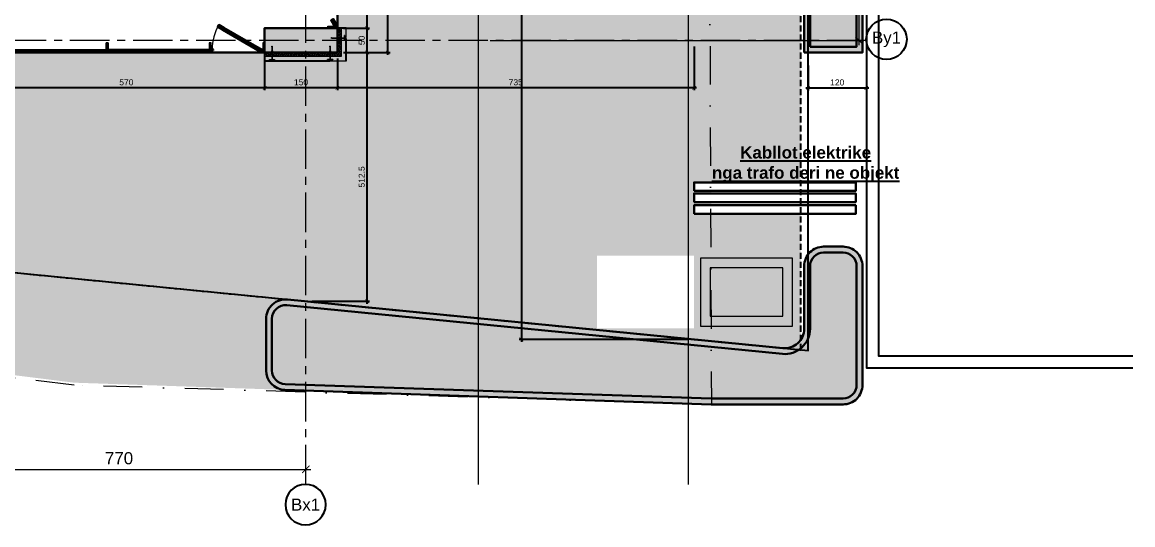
# Model space of a CAD drawing. Header units: centimetres. Extents: x 66524 to 72777, y -55096 to -48161.
# Drawn here: x 70489 to 72777, y -55096 to -54060 of the extents above; entities that cross this region are included whole.
import ezdxf
from ezdxf.enums import TextEntityAlignment as Align

# ---------------------------------------------------------------- set-up
doc = ezdxf.new("R2010")
doc.units = ezdxf.units.CM
doc.header["$LTSCALE"] = 50
doc.header["$MEASUREMENT"] = 0
for name, pattern in [('23486-A01$0${ Chain Double-Dash }', [0]), ('AUSGEZOGEN', [0]), ('AXES', [2, 1.25, -0.25, 0.25, -0.25]), ('CACHE', [0.375, 0.25, -0.125]), ('CONTINU', [0]), ('CORNER', [20, 0, -20]), ('Dot & Dashed', [335.138881, 158.75, -88.194444, 0, -88.194437])]:
    doc.linetypes.add(name, pattern=pattern)
doc.layers.get('0').update_dxf_attribs({"color": 8})
for name, color, linetype in [('AXES', 10, 'AXES'), ('BETON COUPE', 3, 'CONTINU'), ('BETON TRAME', 252, 'Continuous'), ('BORD', 5, 'Continuous'), ('COTE 50ème', 1, 'Continuous'), ('EMPRISE BATIMENT', 253, 'CACHE'), ('FASADA', 150, 'Continuous'), ('OMBRE', 253, 'Continuous'), ('TALUS', 2, 'Continuous'), ('TEXTE', 7, 'Continuous')]:
    doc.layers.add(name, color=color, linetype=linetype)
for name, color, linetype, lineweight in [('BETON CACHE', 4, 'CACHE', 5), ('ISOLATION', 252, 'Continuous', 0), ('MACONNERIE COUPE', 7, 'Continuous', 30), ('WD_Corner', 154, 'Continuous', 5), ('WD_Dowel', 154, 'Continuous', 5), ('WD_Text_Legende', 154, 'AUSGEZOGEN', 5)]:
    doc.layers.add(name, color=color, linetype=linetype, lineweight=lineweight)
doc.layers.add('FMULT', color=150, linetype='Continuous', plot=False)
doc.layers.add('HORS GEL', color=7, linetype='CACHE', lineweight=15, true_color=0x00661a)
doc.layers.add('WD_Assist1', color=6, linetype='CORNER', lineweight=0, plot=False)
doc.styles.add('FN_TEXT_1.50', font='arial.ttf', dxfattribs={"height": 10})
doc.styles.add('RS_TEXT_1.50', font='arial.ttf', dxfattribs={"height": 12.5})
doc.styles.add('RS_TXT_100', font='arial.ttf', dxfattribs={"height": 25})
doc.styles.add('RS_TXT_50', font='arial.ttf', dxfattribs={"height": 12.5})
doc.dimstyles.new('RS_100CM_LINEAIRE', dxfattribs={"dimscale": 10, "dimtxt": 25, "dimasz": 1.5, "dimexe": 1, "dimexo": 2.5, "dimgap": 1, "dimtad": 1, "dimdec": 1, "dimrnd": 0.5, "dimdsep": 46, "dimtxsty": 'RS_TXT_100', "dimblk1": 'ARCHTICK', "dimblk2": 'ARCHTICK', "dimsah": 1, "dimcen": 2.5, "dimdle": 1, "dimclrt": 4, "dimadec": 0, "dimazin": 2, "dimtfac": 1, "dimtdec": 1, "dimtix": 1, "dimtmove": 2, "dimatfit": 3, "dimfxl": 1, "dimtolj": 1, "dimtzin": 0, "dimarcsym": 0})
doc.dimstyles.new('RS_50CM_LINEAIRE', dxfattribs={"dimscale": 5, "dimtxt": 12.5, "dimasz": 1.5, "dimexe": 1, "dimexo": 2.5, "dimgap": 1, "dimtad": 1, "dimdec": 1, "dimrnd": 0.5, "dimdsep": 46, "dimtxsty": 'RS_TXT_50', "dimblk1": 'ARCHTICK', "dimblk2": 'ARCHTICK', "dimsah": 1, "dimcen": 2.5, "dimdle": 1, "dimclrt": 4, "dimadec": 0, "dimazin": 2, "dimtfac": 1, "dimtdec": 1, "dimtix": 1, "dimtmove": 2, "dimatfit": 3, "dimfxl": 1, "dimtolj": 1, "dimtzin": 0, "dimarcsym": 0})
pattern_1 = [(25.38481918, (30089.38347, 37005.56056), (-0.1178913381, 0.2484484502), [0.2, -0.075]), (115.38481918, (30089.38347, 37005.56056), (-0.2484484502, -0.1178913381), [0.2, -0.075])]

# ---------------------------------------------------------------- blocks, each defined once
blk = doc.blocks.new('AXES_FN')
at = {"color": 0, "linetype": 'Continuous'}
blk.add_circle((0, 15), 22.2, dxfattribs=at)
at = {"color": 0, "style": 'FN_TEXT_1.50'}
blk.add_attdef('AXES', text='', height=12.5, dxfattribs=at).set_placement((-48.9, 20.6), align=Align.MIDDLE_CENTER)
blk = doc.blocks.new('_ArchTick')
at = {"color": 0, "linetype": 'ByBlock', "const_width": 0.15}
blk.add_lwpolyline([(-0.5, -0.5), (0.5, 0.5)], dxfattribs=at)
blk = doc.blocks.new('*D171')
at = {"layer": 'AXES', "color": 0, "linetype": 'Continuous', "lineweight": -2, "ltscale": 0.5, "transparency": 16777216}
for p, q in [((73423.4, -46013.7), (74213.4, -46013.7)), ((73433.4, -46019.7), (73433.4, -46003.7)), ((74203.4, -46019.7), (74203.4, -46003.7))]:
    blk.add_line(p, q, dxfattribs=at)
at = {"layer": 'Defpoints', "color": 0, "linetype": 'Continuous', "ltscale": 0.5, "transparency": 16777216}
for p in [(74203.4, -46013.7), (73433.4, -46044.7), (74203.4, -46044.7)]:
    blk.add_point(p, dxfattribs=at)
at = {"layer": 'AXES', "color": 0, "linetype": 'Continuous', "lineweight": -2, "ltscale": 0.5, "transparency": 16777216, "xscale": 15, "yscale": 15, "zscale": 15, "rotation": 180}
blk.add_blockref('_ArchTick', (73433.4, -46013.7), dxfattribs=at)
at = {"layer": 'AXES', "color": 0, "linetype": 'Continuous', "lineweight": -2, "ltscale": 0.5, "transparency": 16777216, "xscale": 15, "yscale": 15, "zscale": 15}
blk.add_blockref('_ArchTick', (74203.4, -46013.7), dxfattribs=at)
at = {"layer": 'AXES', "color": 4, "linetype": 'Continuous', "lineweight": 5, "ltscale": 0.5, "transparency": 16777216, "insert": (73818.4, -45990.9), "char_height": 25, "attachment_point": 5, "style": 'RS_TXT_100'}
blk.add_mtext('\\A1;770', dxfattribs=at)
blk = doc.blocks.new('*D172')
at = {"layer": 'AXES', "color": 0, "linetype": 'Continuous', "lineweight": -2, "ltscale": 0.5, "transparency": 16777216}
for p, q in [((75343.4, -45139.7), (75343.4, -44444.7)), ((74583.4, -44454.7), (75353.4, -44454.7)), ((74583.4, -45129.7), (75353.4, -45129.7))]:
    blk.add_line(p, q, dxfattribs=at)
at = {"layer": 'Defpoints', "color": 0, "linetype": 'Continuous', "ltscale": 0.5, "transparency": 16777216}
for p in [(74558.4, -44454.7), (75343.4, -44454.7), (74558.4, -45129.7)]:
    blk.add_point(p, dxfattribs=at)
at = {"layer": 'AXES', "color": 0, "linetype": 'Continuous', "lineweight": -2, "ltscale": 0.5, "transparency": 16777216, "xscale": 15, "yscale": 15, "zscale": 15}
for p, rotation in [((75343.4, -44454.7), 90), ((75343.4, -45129.7), 270)]:
    blk.add_blockref('_ArchTick', p, dxfattribs=dict(at, rotation=rotation))
at = {"layer": 'AXES', "color": 4, "linetype": 'Continuous', "lineweight": 5, "ltscale": 0.5, "transparency": 16777216, "insert": (75320.6, -44792.2), "char_height": 25, "attachment_point": 5, "rotation": 90, "style": 'RS_TXT_100'}
blk.add_mtext('\\A1;675', dxfattribs=at)
blk = doc.blocks.new('ankeri')
at = {"layer": 'WD_Assist1'}
for p, q in [((-29.8, 0.4), (-30, 0)), ((-30, 0), (-29.8, -0.4)), ((-2.8, 0.4), (-29.8, 0.4)), ((-2.5, 0.6), (-2.8, 0.4)), ((-2.3, 5.2), (-2.5, 0.6)), ((-2.2, 5.3), (-2.3, 5.2)), ((-2, 5.3), (-2.2, 5.3)), ((-2, -5.3), (-2, 5.3)), ((-29.8, -0.4), (-2.8, -0.4)), ((-2.8, -0.4), (-2.5, -0.6)), ((-2.5, -0.6), (-2.3, -5.2)), ((-2.3, -5.2), (-2.2, -5.3)), ((-2.2, -5.3), (-2, -5.3))]:
    blk.add_line(p, q, dxfattribs=at)
at = {"layer": 'WD_Corner', "lineweight": 5}
blk.add_lwpolyline([(-2, 0.1), (-1.9, 0.1, -1), (-1.8, 0.1), (-0.2, 0.1, 0.185242), (-0.1, 0.6), (-0.1, 0.7), (-0.1, 0.7), (-0.1, 0.7), (-0.1, 0.8), (-0.1, 0.9), (-0.3, 0.9), (-0.3, 0.8), (-0.3, 0.8), (-0.3, 0.9), (-0.4, 0.9), (-0.5, 0.7), (-0.5, 0.7), (-0.5, 0.7), (-0.5, 0.7), (-0.5, 0.7), (-0.5, 0.7), (-0.5, 0.6), (-0.6, 0.7), (-0.4, 0.9), (-0.1, 0.9), (-0.1, 1.4), (0, 1.4), (0, 1.2), (0, 1.2), (0, 1.1), (0, 1.1), (0.2, 1), (0, 1), (0, -1), (0.2, -1), (0, -1.1), (0, -1.1), (0, -1.2), (0, -1.2), (0, -1.4), (-0.1, -1.4), (-0.1, -0.9), (-0.4, -0.9), (-0.6, -0.7), (-0.5, -0.6), (-0.5, -0.7), (-0.5, -0.7), (-0.5, -0.7), (-0.5, -0.7), (-0.5, -0.7), (-0.5, -0.7), (-0.4, -0.9), (-0.3, -0.9), (-0.3, -0.8), (-0.3, -0.8), (-0.3, -0.9), (-0.1, -0.9), (-0.1, -0.8), (-0.1, -0.7), (-0.1, -0.7), (-0.1, -0.7), (-0.1, -0.6, 0.185242), (-0.2, -0.1), (-1.8, -0.1, -1), (-1.9, -0.1), (-2, -0.1)], format="xyb", close=True, dxfattribs=at)
at = {"layer": 'WD_Dowel'}
for p, q in [((-29.8, 0.4), (-30, 0)), ((-30, 0), (-29.8, -0.4)), ((-28.9, 0.4), (-29.8, 0.4)), ((-29.5, 0), (-29.3, 0.1)), ((-29.5, 0), (-29.5, 0)), ((-29.3, 0.3), (-29, 0.4)), ((-29.3, 0.3), (-29.3, -0.3)), ((-29, 0.3), (-29, 0.4)), ((-28.9, 0.4), (-29, 0.3)), ((-28.8, 0.4), (-28.9, 0.4)), ((-28.8, 0.4), (-28.8, 0.3)), ((-28.8, 0.3), (-28.7, 0.4)), ((-28.6, 0.4), (-28.7, 0.4)), ((-28.6, 0.4), (-28.7, 0.4)), ((-28.6, 0.4), (-28.6, 0.3)), ((-28.6, 0.3), (-28.4, 0.4)), ((-28.4, 0.4), (-28.4, 0.4)), ((-28.4, 0.4), (-28.4, 0.3)), ((-28.4, 0.3), (-28.2, 0.4)), ((-28.2, 0.4), (-28.2, 0.4)), ((-28.2, 0.4), (-28.2, 0.3)), ((-28.2, 0.3), (-28, 0.4)), ((-28, 0.4), (-28, 0.4)), ((-28, 0.4), (-28, 0.3)), ((-28, 0.3), (-25.6, 0.4)), ((-25.6, 0.4), (-25.6, 0.4)), ((-25.6, 0.4), (-25.6, 0.3)), ((-25.6, 0.3), (-25.4, 0.4)), ((-25.3, 0.4), (-25.4, 0.4)), ((-25.3, 0.3), (-17.1, 1)), ((-25.3, 0.4), (-25.3, 0.3)), ((-17, 1), (-17.1, 1)), ((-17, 1), (-17, 0.3)), ((-17, 0.3), (-9.4, 0.4)), ((-9.3, 0.4), (-9.4, 0.4)), ((-9.3, 0.4), (-9.3, 0.3)), ((-9.3, 0.3), (-9.1, 0.4)), ((-9.1, 0.4), (-9.1, 0.4)), ((-9.1, 0.4), (-9.1, 0.3)), ((-9.1, 0.3), (-8.9, 0.4)), ((-8.9, 0.4), (-8.9, 0.4)), ((-8.9, 0.4), (-8.9, 0.3)), ((-8.9, 0.3), (-8.7, 0.4)), ((-8.7, 0.4), (-8.7, 0.4)), ((-8.7, 0.4), (-8.7, 0.3)), ((-8.7, 0.3), (-8.5, 0.4)), ((-8.4, 0.4), (-8.5, 0.4)), ((-8.4, 0.4), (-8.4, 0.3)), ((-8.4, 0.3), (-8.3, 0.4)), ((-8.2, 0.4), (-8.3, 0.4)), ((-8.2, 0.4), (-8.2, 0.3)), ((-8.2, 0.3), (-8.1, 0.4)), ((-8, 0.4), (-8.1, 0.4)), ((-8, 0.4), (-8, 0.3)), ((-8, 0.3), (-7.8, 0.4)), ((-7.8, 0.4), (-7.8, 0.4)), ((-7.8, 0.4), (-7.8, 0.3)), ((-7.8, 0.3), (-7.6, 0.4)), ((-7.6, 0.4), (-7.6, 0.4)), ((-7.6, 0.4), (-7.6, 0.3)), ((-7.6, 0.3), (-7.4, 0.4)), ((-7.4, 0.4), (-2.8, 0.4)), ((-2.3, 5.2), (-2.5, 0.7)), ((-2.5, 0.7), (-2.5, -0.7)), ((-2.5, 0.7), (-2.1, 0.7)), ((-2.1, 0.1), (-2.5, 0.1)), ((-2.1, 2.9), (-2.3, 2.9)), ((-2.3, 2.9), (-2.3, 0.7)), ((-2.3, 0.1), (-2.3, 0.7)), ((-2, 5.3), (-2.2, 5.3)), ((-2.1, 5.3), (-2.1, -5.3)), ((-2, 5.3), (-2, -5.3)), ((-29.8, -0.4), (-28.9, -0.4)), ((-29.3, -0.1), (-29.5, 0)), ((-29.3, -0.3), (-29, -0.4)), ((-29, -0.4), (-29, -0.3)), ((-29, -0.3), (-28.9, -0.4)), ((-28.8, -0.4), (-28.9, -0.4)), ((-28.8, -0.4), (-28.8, -0.3)), ((-28.8, -0.3), (-28.7, -0.4)), ((-28.6, -0.4), (-28.7, -0.4)), ((-28.6, -0.4), (-28.6, -0.3)), ((-28.6, -0.3), (-28.4, -0.4)), ((-28.4, -0.4), (-28.4, -0.3)), ((-28.4, -0.3), (-28.2, -0.4)), ((-28.4, -0.4), (-28.4, -0.4)), ((-28.2, -0.4), (-28.2, -0.3)), ((-28.2, -0.3), (-28, -0.4)), ((-28.2, -0.4), (-28.2, -0.4)), ((-28, -0.4), (-28, -0.3)), ((-28, -0.3), (-25.6, -0.4)), ((-28, -0.4), (-28, -0.4)), ((-25.6, -0.4), (-25.6, -0.3)), ((-25.6, -0.3), (-25.4, -0.4)), ((-25.6, -0.4), (-25.6, -0.4)), ((-25.3, -0.4), (-25.4, -0.4)), ((-25.3, -0.4), (-25.3, -0.3)), ((-25.3, -0.3), (-17.1, -1)), ((-17, -1), (-17.1, -1)), ((-17, -1), (-17, -0.3)), ((-17, -0.3), (-9.4, -0.4)), ((-9.3, -0.4), (-9.4, -0.4)), ((-9.3, -0.4), (-9.3, -0.3)), ((-9.3, -0.3), (-9.1, -0.4)), ((-9.1, -0.4), (-9.1, -0.3)), ((-9.1, -0.3), (-8.9, -0.4)), ((-9.1, -0.4), (-9.1, -0.4)), ((-8.9, -0.4), (-8.9, -0.3)), ((-8.9, -0.3), (-8.7, -0.4)), ((-8.9, -0.4), (-8.9, -0.4)), ((-8.7, -0.4), (-8.7, -0.3)), ((-8.7, -0.3), (-8.5, -0.4)), ((-8.7, -0.4), (-8.7, -0.4)), ((-8.4, -0.4), (-8.5, -0.4)), ((-8.4, -0.4), (-8.4, -0.3)), ((-8.4, -0.3), (-8.3, -0.4)), ((-8.2, -0.4), (-8.3, -0.4)), ((-8.2, -0.4), (-8.2, -0.3)), ((-8.2, -0.3), (-8.1, -0.4)), ((-8, -0.4), (-8.1, -0.4)), ((-8, -0.4), (-8, -0.3)), ((-8, -0.3), (-7.8, -0.4)), ((-7.8, -0.4), (-7.8, -0.3)), ((-7.8, -0.3), (-7.6, -0.4)), ((-7.8, -0.4), (-7.8, -0.4)), ((-7.6, -0.4), (-7.6, -0.3)), ((-7.6, -0.3), (-7.4, -0.4)), ((-7.6, -0.4), (-7.6, -0.4)), ((-7.4, -0.4), (-2.8, -0.4)), ((-2.1, -0.1), (-2.5, -0.1)), ((-2.5, -0.7), (-2.1, -0.7)), ((-2.5, -0.7), (-2.3, -5.2)), ((-2.3, -0.7), (-2.3, -0.1)), ((-2.2, -2.9), (-2.3, -0.7)), ((-2.1, -2.9), (-2.2, -2.9)), ((-2, -5.3), (-2.2, -5.3))]:
    blk.add_line(p, q, dxfattribs=at)
for centre, major_axis, start_param, end_param in [((-2.8, 0.6), (0.216, 0), -1.570795, 0), ((-2.2, 5.2), (0.108, 0), 1.570796, 3.141593), ((-2.8, -0.6), (-0.216, 0), 3.141593, 4.712389), ((-2.2, -5.2), (0.108, 0), 3.141593, 4.712389)]:
    blk.add_ellipse(centre, major_axis=major_axis, ratio=0.909091, start_param=start_param, end_param=end_param, dxfattribs=at)
blk = doc.blocks.new('*D1116')
at = {"layer": 'COTE 50ème', "color": 0, "lineweight": -2, "ltscale": 0.5, "transparency": 16777216}
for p, q in [((71873.1, -54109.9), (71873.1, -54200.1)), ((71138.1, -54134.9), (71138.1, -54200.1)), ((71878.1, -54195.1), (71133.1, -54195.1))]:
    blk.add_line(p, q, dxfattribs=at)
at = {"layer": 'Defpoints', "color": 0, "ltscale": 0.5, "transparency": 16777216}
for p in [(71873.1, -54097.4), (71138.1, -54122.4), (71138.1, -54195.1)]:
    blk.add_point(p, dxfattribs=at)
at = {"layer": 'COTE 50ème', "color": 0, "lineweight": -2, "ltscale": 0.5, "transparency": 16777216, "xscale": 7.5, "yscale": 7.5, "zscale": 7.5, "rotation": 180}
blk.add_blockref('_ArchTick', (71138.1, -54195.1), dxfattribs=at)
at = {"layer": 'COTE 50ème', "color": 0, "lineweight": -2, "ltscale": 0.5, "transparency": 16777216, "xscale": 7.5, "yscale": 7.5, "zscale": 7.5}
blk.add_blockref('_ArchTick', (71873.1, -54195.1), dxfattribs=at)
at = {"layer": 'COTE 50ème', "color": 4, "ltscale": 0.5, "transparency": 16777216, "insert": (71505.6, -54183.7), "char_height": 12.5, "attachment_point": 5, "style": 'RS_TXT_50'}
blk.add_mtext('\\A1;735', dxfattribs=at)
blk = doc.blocks.new('*D1117')
at = {"layer": 'COTE 50ème', "color": 0, "lineweight": -2, "ltscale": 0.5, "transparency": 16777216}
for p, q in [((70988.1, -54114.9), (70988.1, -54200.1)), ((71138.1, -54134.9), (71138.1, -54200.1)), ((71143.1, -54195.1), (70983.1, -54195.1))]:
    blk.add_line(p, q, dxfattribs=at)
at = {"layer": 'Defpoints', "color": 0, "ltscale": 0.5, "transparency": 16777216}
for p in [(70988.1, -54102.4), (71138.1, -54122.4), (70988.1, -54195.1)]:
    blk.add_point(p, dxfattribs=at)
at = {"layer": 'COTE 50ème', "color": 0, "lineweight": -2, "ltscale": 0.5, "transparency": 16777216, "xscale": 7.5, "yscale": 7.5, "zscale": 7.5, "rotation": 180}
blk.add_blockref('_ArchTick', (70988.1, -54195.1), dxfattribs=at)
at = {"layer": 'COTE 50ème', "color": 0, "lineweight": -2, "ltscale": 0.5, "transparency": 16777216, "xscale": 7.5, "yscale": 7.5, "zscale": 7.5}
blk.add_blockref('_ArchTick', (71138.1, -54195.1), dxfattribs=at)
at = {"layer": 'COTE 50ème', "color": 4, "ltscale": 0.5, "transparency": 16777216, "insert": (71063.1, -54183.7), "char_height": 12.5, "attachment_point": 5, "style": 'RS_TXT_50'}
blk.add_mtext('\\A1;150', dxfattribs=at)
blk = doc.blocks.new('*D1118')
at = {"layer": 'COTE 50ème', "color": 0, "lineweight": -2, "ltscale": 0.5, "transparency": 16777216}
for p, q in [((70418.1, -54109.9), (70418.1, -54200.1)), ((70988.1, -54114.9), (70988.1, -54200.1)), ((70993.1, -54195.1), (70413.1, -54195.1))]:
    blk.add_line(p, q, dxfattribs=at)
at = {"layer": 'Defpoints', "color": 0, "ltscale": 0.5, "transparency": 16777216}
for p in [(70418.1, -54097.4), (70988.1, -54102.4), (70418.1, -54195.1)]:
    blk.add_point(p, dxfattribs=at)
at = {"layer": 'COTE 50ème', "color": 0, "lineweight": -2, "ltscale": 0.5, "transparency": 16777216, "xscale": 7.5, "yscale": 7.5, "zscale": 7.5, "rotation": 180}
blk.add_blockref('_ArchTick', (70418.1, -54195.1), dxfattribs=at)
at = {"layer": 'COTE 50ème', "color": 0, "lineweight": -2, "ltscale": 0.5, "transparency": 16777216, "xscale": 7.5, "yscale": 7.5, "zscale": 7.5}
blk.add_blockref('_ArchTick', (70988.1, -54195.1), dxfattribs=at)
at = {"layer": 'COTE 50ème', "color": 4, "ltscale": 0.5, "transparency": 16777216, "insert": (70703.1, -54183.7), "char_height": 12.5, "attachment_point": 5, "style": 'RS_TXT_50'}
blk.add_mtext('\\A1;570', dxfattribs=at)
blk = doc.blocks.new('*D1129')
at = {"layer": 'COTE 50ème', "color": 0, "lineweight": -2, "ltscale": 0.5, "transparency": 16777216}
for p, q in [((71150.6, -54122.4), (71204.5, -54122.4)), ((71199.5, -54639.9), (71199.5, -54117.4)), ((71085.6, -54634.9), (71204.5, -54634.9))]:
    blk.add_line(p, q, dxfattribs=at)
at = {"layer": 'Defpoints', "color": 0, "ltscale": 0.5, "transparency": 16777216}
for p in [(71138.1, -54122.4), (71199.5, -54122.4), (71073.1, -54634.9)]:
    blk.add_point(p, dxfattribs=at)
at = {"layer": 'COTE 50ème', "color": 0, "lineweight": -2, "ltscale": 0.5, "transparency": 16777216, "xscale": 7.5, "yscale": 7.5, "zscale": 7.5}
for p, rotation in [((71199.5, -54122.4), 90), ((71199.5, -54634.9), 270)]:
    blk.add_blockref('_ArchTick', p, dxfattribs=dict(at, rotation=rotation))
at = {"layer": 'COTE 50ème', "color": 4, "ltscale": 0.5, "transparency": 16777216, "insert": (71188.1, -54378.7), "char_height": 12.5, "attachment_point": 5, "rotation": 90, "style": 'RS_TXT_50'}
blk.add_mtext('\\A1;512.5', dxfattribs=at)
blk = doc.blocks.new('*D1130')
at = {"layer": 'COTE 50ème', "color": 0, "lineweight": -2, "ltscale": 0.5, "transparency": 16777216}
for p, q in [((71150.6, -54072.4), (71204.5, -54072.4)), ((71199.5, -54127.4), (71199.5, -54067.4)), ((71150.6, -54122.4), (71204.5, -54122.4))]:
    blk.add_line(p, q, dxfattribs=at)
at = {"layer": 'Defpoints', "color": 0, "ltscale": 0.5, "transparency": 16777216}
for p in [(71138.1, -54072.4), (71199.5, -54072.4), (71138.1, -54122.4)]:
    blk.add_point(p, dxfattribs=at)
at = {"layer": 'COTE 50ème', "color": 0, "lineweight": -2, "ltscale": 0.5, "transparency": 16777216, "xscale": 7.5, "yscale": 7.5, "zscale": 7.5}
for p, rotation in [((71199.5, -54072.4), 90), ((71199.5, -54122.4), 270)]:
    blk.add_blockref('_ArchTick', p, dxfattribs=dict(at, rotation=rotation))
at = {"layer": 'COTE 50ème', "color": 4, "ltscale": 0.5, "transparency": 16777216, "insert": (71188.1, -54097.4), "char_height": 12.5, "attachment_point": 5, "rotation": 90, "style": 'RS_TXT_50'}
blk.add_mtext('\\A1;50', dxfattribs=at)
blk = doc.blocks.new('*D1131')
at = {"layer": 'COTE 50ème', "color": 0, "lineweight": -2, "ltscale": 0.5, "transparency": 16777216}
for p, q in [((71150.6, -53447.4), (71204.5, -53447.4)), ((71199.5, -54077.4), (71199.5, -53442.4)), ((71150.6, -54072.4), (71204.5, -54072.4))]:
    blk.add_line(p, q, dxfattribs=at)
at = {"layer": 'Defpoints', "color": 0, "ltscale": 0.5, "transparency": 16777216}
for p in [(71138.1, -53447.4), (71199.5, -53447.4), (71138.1, -54072.4)]:
    blk.add_point(p, dxfattribs=at)
at = {"layer": 'COTE 50ème', "color": 0, "lineweight": -2, "ltscale": 0.5, "transparency": 16777216, "xscale": 7.5, "yscale": 7.5, "zscale": 7.5}
for p, rotation in [((71199.5, -53447.4), 90), ((71199.5, -54072.4), 270)]:
    blk.add_blockref('_ArchTick', p, dxfattribs=dict(at, rotation=rotation))
at = {"layer": 'COTE 50ème', "color": 4, "ltscale": 0.5, "transparency": 16777216, "insert": (71188.1, -53759.9), "char_height": 12.5, "attachment_point": 5, "rotation": 90, "style": 'RS_TXT_50'}
blk.add_mtext('\\A1;625', dxfattribs=at)
blk = doc.blocks.new('*D1158')
at = {"layer": 'COTE 50ème', "color": 0, "lineweight": -2, "ltscale": 0.5, "transparency": 16777216}
for p, q in [((71150.8, -52057.4), (71246.9, -52057.4)), ((71241.9, -54127.4), (71241.9, -52052.4)), ((71150.6, -54122.4), (71246.9, -54122.4))]:
    blk.add_line(p, q, dxfattribs=at)
at = {"layer": 'Defpoints', "color": 0, "ltscale": 0.5, "transparency": 16777216}
for p in [(71138.3, -52057.4), (71241.9, -52057.4), (71138.1, -54122.4)]:
    blk.add_point(p, dxfattribs=at)
at = {"layer": 'COTE 50ème', "color": 0, "lineweight": -2, "ltscale": 0.5, "transparency": 16777216, "xscale": 7.5, "yscale": 7.5, "zscale": 7.5}
for p, rotation in [((71241.9, -52057.4), 90), ((71241.9, -54122.4), 270)]:
    blk.add_blockref('_ArchTick', p, dxfattribs=dict(at, rotation=rotation))
at = {"layer": 'COTE 50ème', "color": 4, "ltscale": 0.5, "transparency": 16777216, "insert": (71230.5, -53089.9), "char_height": 12.5, "attachment_point": 5, "rotation": 90, "style": 'RS_TXT_50'}
blk.add_mtext('\\A1;2065', dxfattribs=at)
blk = doc.blocks.new('*D1325')
at = {"layer": 'COTE 50ème', "color": 0, "lineweight": -2, "ltscale": 0.5, "transparency": 16777216}
for p, q in [((71463.5, -51137.4), (71522.3, -51137.4)), ((71517.3, -51132.4), (71517.3, -54718.5)), ((71860.6, -54713.5), (71512.3, -54713.5))]:
    blk.add_line(p, q, dxfattribs=at)
at = {"layer": 'Defpoints', "color": 0, "ltscale": 0.5, "transparency": 16777216}
for p in [(71451, -51137.4), (71517.3, -54713.5), (71873.1, -54713.5)]:
    blk.add_point(p, dxfattribs=at)
at = {"layer": 'COTE 50ème', "color": 0, "lineweight": -2, "ltscale": 0.5, "transparency": 16777216, "xscale": 7.5, "yscale": 7.5, "zscale": 7.5}
for p, rotation in [((71517.3, -51137.4), 90), ((71517.3, -54713.5), 270)]:
    blk.add_blockref('_ArchTick', p, dxfattribs=dict(at, rotation=rotation))
at = {"layer": 'COTE 50ème', "color": 4, "ltscale": 0.5, "transparency": 16777216, "insert": (71505.9, -52925.4), "char_height": 12.5, "attachment_point": 5, "rotation": 90, "style": 'RS_TXT_50'}
blk.add_mtext('\\A1;3576', dxfattribs=at)
blk = doc.blocks.new('*D1414')
at = {"layer": 'COTE 50ème', "color": 0, "lineweight": -2, "ltscale": 0.5, "transparency": 16777216}
for p, q in [((72108.1, -54149.2), (72108.1, -54200.5)), ((72228.1, -54149.2), (72228.1, -54200.5)), ((72233.1, -54195.5), (72103.1, -54195.5))]:
    blk.add_line(p, q, dxfattribs=at)
at = {"layer": 'Defpoints', "color": 0, "ltscale": 0.5, "transparency": 16777216}
for p in [(72108.1, -54136.7), (72228.1, -54136.7), (72108.1, -54195.5)]:
    blk.add_point(p, dxfattribs=at)
at = {"layer": 'COTE 50ème', "color": 0, "lineweight": -2, "ltscale": 0.5, "transparency": 16777216, "xscale": 7.5, "yscale": 7.5, "zscale": 7.5, "rotation": 180}
blk.add_blockref('_ArchTick', (72108.1, -54195.5), dxfattribs=at)
at = {"layer": 'COTE 50ème', "color": 0, "lineweight": -2, "ltscale": 0.5, "transparency": 16777216, "xscale": 7.5, "yscale": 7.5, "zscale": 7.5}
blk.add_blockref('_ArchTick', (72228.1, -54195.5), dxfattribs=at)
at = {"layer": 'COTE 50ème', "color": 4, "ltscale": 0.5, "transparency": 16777216, "insert": (72168.1, -54184.1), "char_height": 12.5, "attachment_point": 5, "style": 'RS_TXT_50'}
blk.add_mtext('\\A1;120', dxfattribs=at)
blk = doc.blocks.new('A$C8397ccc9')
at = {"layer": 'AXES', "lineweight": 5, "ltscale": 1.3}
for p, q in [((2040, -4150), (2040, -1058.41)), ((3195, -3235), (-1985, -3235))]:
    blk.add_line(p, q, dxfattribs=at)
at = {"layer": 'HORS GEL', "linetype": '23486-A01$0${ Chain Double-Dash }', "ltscale": 1.2}
for p, q in [((2395, 1580), (2395, -4150)), ((2827.5, 1580), (2827.5, -4150))]:
    blk.add_line(p, q, dxfattribs=at)
at = {"layer": 'AXES', "linetype": 'ByBlock'}
ref = blk.add_blockref('AXES_FN', (3208.4, -3232.83), dxfattribs=dict(at, xscale=1.875, yscale=1.875, zscale=1.875, rotation=270))
ref.add_attrib('AXES', 'By1', dxfattribs={"layer": '0', "color": 0, "height": 24.75, "style": 'RS_TEXT_1.50'}).set_placement((3236.53, -3232.83), align=Align.MIDDLE)
ref = blk.add_blockref('AXES_FN', (2039.38, -4163.46), dxfattribs=dict(at, xscale=-1.875, yscale=1.875, zscale=1.875, rotation=180))
ref.add_attrib('AXES', 'Bx1', dxfattribs={"layer": '0', "color": 0, "height": 24.75, "style": 'RS_TEXT_1.50'}).set_placement((2039.38, -4191.58), align=Align.MIDDLE)
at = {"layer": 'AXES', "linetype": 'Continuous', "lineweight": 5, "ltscale": 0.5}
dim = blk.add_linear_dim(base=(3179.95, -2560), p1=(2395, -3235), p2=(2395, -2560), angle=270, dimstyle='RS_100CM_LINEAIRE', dxfattribs=at)
dim.commit()
dim.dimension.update_dxf_attribs({"geometry": '*D172', "text_midpoint": (3157.18, -2897.5), "insert": (-72163.45, 41894.73)})
dim = blk.add_linear_dim(base=(2040, -4118.93), p1=(1270, -4150), p2=(2040, -4150), dimstyle='RS_100CM_LINEAIRE', dxfattribs=at)
dim.commit()
dim.dimension.update_dxf_attribs({"geometry": '*D171', "text_midpoint": (1655, -4096.17), "insert": (-72163.45, 41894.73)})

msp = doc.modelspace()

# ---------------------------------------------------------------- hatches: boundary and pattern name
at = {"layer": 'BETON TRAME', "transparency": 33554559}
h = msp.add_hatch(color=256, dxfattribs=at)
h.dxf.hatch_style = 1
h.paths.add_polyline_path([(70268.07, -52797.36), (70303.07, -52797.36), (70303.07, -53447.36), (70268.07, -53447.36), (70268.07, -53272.36), (69808.07, -53272.36), (69808.07, -53447.36), (69773.07, -53447.36), (69773.07, -52797.36), (69808.07, -52797.36), (69808.07, -53232.36), (70018.07, -53232.36), (70018.07, -52902.36), (70058.07, -52902.36), (70058.07, -53232.36), (70268.07, -53232.36)])
h.paths.add_polyline_path([(71138.07, -54122.36), (71138.07, -54072.36), (70988.07, -54072.36), (70988.07, -54122.36)])
h.paths.add_polyline_path([(70418.07, -54122.36), (70418.07, -54072.36), (70268.07, -54072.36), (70268.07, -54122.36)])
h.paths.add_polyline_path([(69808.07, -54122.36), (69808.07, -54072.36), (69658.07, -54072.36), (69658.07, -54122.36)])
h.paths.add_polyline_path([(69088.07, -54122.36), (69088.07, -54072.36), (68938.07, -54072.36), (68938.07, -54122.36)])
h.paths.add_polyline_path([(69088.07, -53447.36), (69088.07, -53397.36), (68938.07, -53397.36), (68938.07, -53447.36)])
h.paths.add_polyline_path([(71138.07, -53447.36), (71138.07, -53397.36), (70988.07, -53397.36), (70988.07, -53447.36)])
h.paths.add_polyline_path([(71138.07, -52847.36), (71138.07, -52797.36), (70988.07, -52797.36), (70988.07, -52847.36)])
h.paths.add_polyline_path([(69088.07, -52847.36), (69088.07, -52797.36), (68938.07, -52797.36), (68938.07, -52847.36)])
h.paths.add_polyline_path([(69088.07, -52107.36), (69088.07, -52057.36), (68938.07, -52057.36), (68938.07, -52107.36)])
h.paths.add_polyline_path([(70988.07, -52057.36), (70988.07, -52107.36), (71138.07, -52107.36), (71138.07, -52057.36)])
h.paths.add_polyline_path([(70323.07, -52107.36), (70323.07, -52057.36), (70198.07, -52057.36), (70198.07, -52107.36)])
h.paths.add_polyline_path([(69878.07, -52107.36), (69878.07, -52057.36), (69753.07, -52057.36), (69753.07, -52107.36)])
h.paths.add_polyline_path([(69903.07, -52057.36), (69878.07, -52057.36), (69878.07, -52562.36), (69903.07, -52562.36)])
h.paths.add_polyline_path([(70198.07, -52057.36), (70173.07, -52057.36), (70173.07, -52562.36), (70198.07, -52562.36)])
at = {"layer": 'EMPRISE BATIMENT', "linetype": 'ByBlock', "lineweight": 15, "ltscale": 0.5, "true_color": 0x636466, "transparency": 33554641}
h = msp.add_hatch(dxfattribs=at)
h.set_pattern_fill('SQUARE', color=251, scale=200, angle=25.38482)
h.set_pattern_definition([(25.38482, (30089.383, 37005.56), (-10.7173944, 22.586223), [25, -25]), (115.38482, (30089.383, 37005.56), (-22.586223, -10.7173944), [25, -25])])
h.paths.add_polyline_path([(70053.07, -49822.36), (67553.07, -49822.36), (67553.07, -54217.36), (68333.07, -54217.36), (68333.07, -54272.36), (71288.07, -54272.36), (71288.07, -51907.36), (70673.07, -51907.36), (70673.07, -51610.36), (70053.07, -51610.36)])
h.paths.add_polyline_path([(69903.07, -51760.36), (70523.07, -51760.36), (70523.07, -52057.36), (71138.07, -52057.36), (71138.07, -54122.36), (68483.07, -54122.36), (68483.07, -54067.36), (67703.07, -54067.36), (67703.07, -49972.36), (69903.07, -49972.36)], flags=16)
at = {"layer": 'EMPRISE BATIMENT', "linetype": 'ByBlock', "lineweight": 15, "ltscale": 200, "true_color": 0x9898cc, "transparency": 33554559}
h = msp.add_hatch(dxfattribs=at)
h.set_pattern_fill('HT6006ET', color=253, scale=0.15, angle=25.38482, pattern_type=2)
h.set_pattern_definition([(25.38482, (30090.2, 37005.95), (-38.96845, 82.123506), [90, -0.9]), (25.38482, (30089.81, 37006.76), (-38.96845, 82.123506), [90, -0.9]), (115.38482, (30089.81, 37006.76), (-82.123506, -38.96845), [90, -0.9]), (115.38482, (30089, 37006.37), (-82.123506, -38.96845), [90, -0.9])])
edge = h.paths.add_edge_path()
edge.add_arc((71758.7, -53877.49), 150, -117.01961, 0, ccw=False)
edge.add_line((71690.55, -54011.12), (71519.93, -53924.11))
edge.add_arc((71588.07, -53790.48), 150, 180, 242.98039, ccw=False)
edge.add_line((71438.07, -53790.48), (71438.07, -52511.35))
edge.add_ellipse((71444.05, -52492.26), major_axis=(14.14, 14.14), ratio=1, start_angle=135, end_angle=207.59744, ccw=False)
edge.add_ellipse((71444.05, -52492.26), major_axis=(14.14, 14.14), ratio=1, start_angle=422.40256, end_angle=495, ccw=False)
edge.add_line((71438.07, -52473.18), (71438.07, -52174.31))
edge.add_arc((71588.07, -52174.31), 150, 122.89183, 180, ccw=False)
edge.add_line((71506.61, -52048.35), (71288.07, -52048.35))
edge.add_line((71288.07, -52048.35), (71288.07, -52698.95))
edge.add_line((71288.07, -52698.95), (71383.18, -52698.95))
edge.add_line((71383.18, -52698.95), (71383.18, -52718.95))
edge.add_line((71383.18, -52718.95), (71288.07, -52718.95))
edge.add_line((71288.07, -52718.95), (71288.07, -54272.36))
edge.add_line((71288.07, -54272.36), (71237.52, -54272.36))
edge.add_line((71237.52, -54272.36), (71237.02, -54402.86))
edge.add_line((71237.02, -54402.86), (70267.03, -54399.16))
edge.add_line((70267.03, -54399.16), (70267.51, -54272.36))
edge.add_line((70267.51, -54272.36), (68333.07, -54272.36))
edge.add_line((68333.07, -54272.36), (68333.07, -54217.36))
edge.add_line((68333.07, -54217.36), (67553.07, -54217.36))
edge.add_line((67553.07, -54217.36), (67553.07, -53934.13))
edge.add_line((67553.07, -53934.13), (67510.83, -53892.9))
edge.add_line((67510.83, -53892.9), (67438.99, -52568.37))
edge.add_line((67438.99, -52568.37), (67471.93, -52468.12))
edge.add_line((67471.93, -52468.12), (67466.47, -52471.28))
edge.add_line((67466.47, -52471.28), (67466.47, -52431.28))
edge.add_line((67466.47, -52431.28), (67445.56, -52431.28))
edge.add_line((67445.56, -52431.28), (67294.94, -54263.92))
edge.add_line((67294.94, -54263.92), (67358.58, -54270.17))
edge.add_ellipse((67364.83, -54289.17), major_axis=(-14.14, 14.14), ratio=1, start_angle=-55.2663, end_angle=-26.77977, ccw=False)
edge.add_ellipse((67364.83, -54289.17), major_axis=(14.14, 14.14), ratio=1, start_angle=375.56246, end_angle=394.7337, ccw=False)
edge.add_line((67374.66, -54271.75), (68235.95, -54356.33))
edge.add_line((68235.95, -54356.33), (71908.7, -54717.01))
edge.add_line((71908.7, -54717.01), (71908.7, -54454.95))
edge.add_line((71908.7, -54454.95), (71873.07, -54454.95))
edge.add_line((71873.07, -54454.95), (71873.07, -54437.25))
edge.add_line((71873.07, -54437.25), (71908.7, -54437.25))
edge.add_line((71908.7, -54437.25), (71908.7, -54430.53))
edge.add_line((71908.7, -54430.53), (71873.07, -54430.53))
edge.add_line((71873.07, -54430.53), (71873.07, -54412.83))
edge.add_line((71873.07, -54412.83), (71908.7, -54412.83))
edge.add_line((71908.7, -54412.83), (71908.7, -54407.71))
edge.add_line((71908.7, -54407.71), (71873.07, -54407.71))
edge.add_line((71873.07, -54407.71), (71873.07, -54390.01))
edge.add_line((71873.07, -54390.01), (71908.7, -54390.01))
edge.add_line((71908.7, -54390.01), (71908.7, -53877.49))
h.paths.add_polyline_path([(71673.07, -54540.93), (71873.07, -54540.93), (71873.07, -54690.93), (71673.07, -54690.93)], flags=16)
h.paths.add_polyline_path([(71698.07, -54565.93), (71848.07, -54565.93), (71848.07, -54665.93), (71698.07, -54665.93)], flags=0)
h.paths.add_polyline_path([(70673.07, -51802.52), (70673.07, -51907.36), (71113.91, -51907.36)])
h.paths.add_polyline_path([(71908.7, -52048.35), (71706.77, -52048.35), (71793.4, -52068.96, -0.3473684), (71908.7, -52214.89)], flags=17)
h.paths.add_polyline_path([(72093.07, -51908.64), (71949.97, -51934.68, -0.0518822), (71908.7, -51937.84), (71908.7, -52046.35), (72093.07, -52046.35)])
h.paths.add_polyline_path([(72093.07, -52048.35), (71908.7, -52048.35), (71908.7, -54390.01), (72093.07, -54390.01), (72093.07, -53921.9), (72053.77, -53922.49), (72043.84, -53255.89), (72083.83, -53255.3), (72093.07, -53875.35)])
h.paths.add_polyline_path([(72093.07, -54454.95), (71908.7, -54454.95), (71908.7, -54717.01), (72056.16, -54731.49, 0.2735557), (72093.07, -54714.29)])
h.paths.add_polyline_path([(70991.07, -54671.01, -0.4431842), (71034.98, -54631.21), (70238.17, -54552.96, -0.422015), (70273.96, -54597.73), (70258.62, -54720.32, -0.3949097), (70216.61, -54755.29), (70595.62, -54802.7), (71029.71, -54817.5, -0.4042685), (70991.07, -54777.52)])
h.paths.add_polyline_path([(69306.94, -54502.51, -0.4201716), (69350.73, -54465.81), (68235.95, -54356.33, -0.4142136), (68271.85, -54400.05), (68264.71, -54472.75, -0.3113118), (68235.4, -54507.44), (69321.69, -54643.33, -0.3101808), (69299.04, -54604.13)], flags=17)
h.paths.add_polyline_path([(71237.52, -54272.36), (70267.51, -54272.36), (70267.03, -54399.16), (71237.02, -54402.86)], flags=17)
h.paths.add_polyline_path([(67553.07, -52421.28), (67471.93, -52468.12), (67438.99, -52568.37), (67510.83, -53892.9), (67553.07, -53934.13)], flags=17)
h.paths.add_polyline_path([(67553.07, -52048.35), (67477.03, -52048.35), (67447.2, -52411.28), (67466.47, -52411.28), (67466.47, -52371.28), (67497.81, -52389.37), (67553.07, -52221.23)], flags=16)
h.paths.add_polyline_path([(67553.07, -51437.48), (67538.73, -51297.53), (67477.19, -52046.35), (67553.07, -52046.35)])
h.paths.add_polyline_path([(67553.07, -52221.23), (67497.81, -52389.37), (67553.07, -52421.28)], flags=17)
h.paths.add_polyline_path([(71352.51, -52737.99), (71483.4, -52737.99), (71483.4, -52644.8), (71352.51, -52644.8)], flags=24)
h.paths.add_polyline_path([(71698.28, -54660.54), (71846.25, -54660.54), (71846.25, -54566.06), (71698.28, -54566.06)], flags=8)
h.paths.add_polyline_path([(71902.64, -54396.48), (72301.31, -54396.48), (72301.31, -54302.87), (71902.64, -54302.87)], flags=9)
at = {"layer": 'FASADA', "linetype": 'Continuous', "lineweight": 15}
for points in [[(71135.39, -54063.86), (71131.06, -54066.36), (71125.06, -54055.97), (71129.39, -54053.47)], [(70901.63, -54075.69), (70891.24, -54069.69), (70893.74, -54065.36), (70904.13, -54071.36)], [(71118.07, -54072.36), (71138.07, -54072.36), (71138.07, -54068.36), (71118.07, -54068.36)], [(71137.07, -54068.36), (71137.07, -54066.36), (71132.07, -54066.36), (71132.07, -54063.86), (71131.57, -54063.86), (71131.57, -54068.36)], [(70661.31, -54102.36), (70661.31, -54122.36), (70665.31, -54122.36), (70665.31, -54102.36)], [(70665.31, -54102.36), (70661.31, -54102.36), (70661.31, -54122.36), (70665.31, -54122.36)], [(70878.07, -54102.36), (70874.07, -54102.36), (70874.07, -54122.36), (70878.07, -54122.36)], [(70988.07, -54102.36), (70984.07, -54102.36), (70984.07, -54122.36), (70988.07, -54122.36)], [(70878.07, -54115.86), (70878.07, -54121.36), (70880.07, -54121.36), (70880.07, -54116.36), (70882.57, -54116.36), (70882.57, -54115.86)], [(70979.57, -54120.69), (70969.18, -54114.69), (70971.68, -54110.36), (70982.07, -54116.36)], [(70984.07, -54121.36), (70984.07, -54115.86), (70979.57, -54115.86), (70979.57, -54116.36), (70982.07, -54116.36), (70982.07, -54121.36)]]:
    msp.add_hatch(color=256, dxfattribs=at).paths.add_polyline_path(points)
at = {"layer": 'FASADA', "linetype": 'Continuous', "lineweight": 0}
for points in [[(70676.92, -54117.36), (70422.07, -54117.36), (70422.07, -54119.36), (70676.92, -54119.36)], [(70677.92, -54117.36), (70677.92, -54119.36), (70886.07, -54119.36), (70886.07, -54117.36)]]:
    msp.add_hatch(color=256, dxfattribs=at).paths.add_polyline_path(points)
at = {"layer": 'ISOLATION', "transparency": 33554687}
h = msp.add_hatch(dxfattribs=at)
h.set_pattern_fill('INSUL', color=256, scale=10, angle=45)
h.set_pattern_definition([(45, (186.929, -0.0148), (-2.65165043, 2.65165043), []), (45, (186.0453, 0.869), (-2.65165043, 2.65165043), [1.25, -1.25]), (45, (185.1614, 1.753), (-2.65165043, 2.65165043), [1.25, -1.25])])
h.paths.add_polyline_path([(71138.07, -54072.36), (71146.07, -54072.36), (71146.07, -54130.36), (70988.07, -54130.36), (70988.07, -54122.36), (71138.07, -54122.36)])
at = {"layer": 'TALUS', "lineweight": 30, "ltscale": 0.5, "true_color": 0x636466, "transparency": 33554559}
h = msp.add_hatch(color=251, dxfattribs=at)
h.dxf.hatch_style = 1
h.paths.add_polyline_path([(72220.07, -52307.36), (72100.07, -52307.36), (72100.07, -54122.36), (72220.07, -54122.36)])
h.paths.add_polyline_path([(72208.07, -54110.36), (72112.07, -54110.36), (72112.07, -52319.36), (72208.07, -52319.36)], flags=16)
at = {"layer": 'TALUS', "lineweight": 30, "ltscale": 0.5, "true_color": 0x139b48, "transparency": 33554559}
h = msp.add_hatch(dxfattribs=at)
h.set_pattern_fill('ANGLE', color=114, angle=25.38482)
h.set_pattern_definition(pattern_1)
h.paths.add_polyline_path([(72112.07, -54110.36), (72208.07, -54110.36), (72208.07, -52319.36), (72112.07, -52319.36)])
at = {"layer": 'TALUS', "lineweight": 30, "ltscale": 0.5, "true_color": 0x636466, "transparency": 33554559}
h = msp.add_hatch(color=251, dxfattribs=at)
h.dxf.hatch_style = 1
edge = h.paths.add_edge_path()
edge.add_line((72100.07, -54562.36), (72100.07, -54691.68))
edge.add_arc((72060.07, -54691.68), 40, -95.60866, 0, ccw=False)
edge.add_line((72056.16, -54731.49), (71034.98, -54631.21))
edge.add_arc((71031.07, -54671.01), 40, 84.39134, 180)
edge.add_line((70991.07, -54671.01), (70991.07, -54777.52))
edge.add_arc((71031.07, -54777.52), 40, 180, 268.04773)
edge.add_line((71029.71, -54817.5), (71908.02, -54847.44))
edge.add_arc((71909.38, -54807.46), 40, 268.04773, 270)
edge.add_line((71909.38, -54847.46), (72180.07, -54847.46))
edge.add_arc((72180.07, -54807.46), 40, 270, 360)
edge.add_line((72220.07, -54807.46), (72220.07, -54562.36))
edge.add_arc((72180.07, -54562.36), 40, 0, 90)
edge.add_line((72180.07, -54522.36), (72140.07, -54522.36))
edge.add_arc((72140.07, -54562.36), 40, 90, 180)
at = {"layer": 'TALUS', "lineweight": 30, "ltscale": 0.5, "true_color": 0x139b48, "transparency": 33554559}
h = msp.add_hatch(dxfattribs=at)
h.set_pattern_fill('ANGLE', color=114, angle=25.38482)
h.set_pattern_definition(pattern_1)
edge = h.paths.add_edge_path()
edge.add_line((72112.07, -54562.36), (72112.07, -54691.68))
edge.add_arc((72060.07, -54691.68), 52, -95.60866, 0, ccw=False)
edge.add_line((72054.99, -54743.43), (71033.81, -54643.15))
edge.add_arc((71031.07, -54671.01), 28, 84.39134, 180)
edge.add_line((71003.07, -54671.01), (71003.07, -54777.52))
edge.add_arc((71031.07, -54777.52), 28, 180, 268.04773)
edge.add_line((71030.12, -54805.5), (71908.43, -54835.44))
edge.add_arc((71909.38, -54807.46), 28, 268.04773, 270)
edge.add_line((71909.38, -54835.46), (72180.07, -54835.46))
edge.add_arc((72180.07, -54807.46), 28, 270, 360)
edge.add_line((72208.07, -54807.46), (72208.07, -54562.36))
edge.add_arc((72180.07, -54562.36), 28, 0, 90)
edge.add_line((72180.07, -54534.36), (72140.07, -54534.36))
edge.add_arc((72140.07, -54562.36), 28, 90, 180)

# ---------------------------------------------------------------- linework, layer by layer
at = {"layer": 'BETON CACHE', "color": 232, "linetype": 'Dot & Dashed', "ltscale": 0.01}
msp.add_lwpolyline([(71908.7, -54847.46), (70595.46, -54807.71), (67248.21, -54401.92), (67649.31, -49521.26), (71298.58, -49407.74), (71887.99, -49414.31)], close=True, dxfattribs=at)
at = {"layer": 'BETON COUPE'}
msp.add_lwpolyline([(71138.07, -54122.36), (71138.07, -54072.36), (70988.07, -54072.36), (70988.07, -54122.36)], close=True, dxfattribs=at)
at = {"layer": 'BETON COUPE', "lineweight": 5, "ltscale": 0.5}
for points in [[(71886.1, -54685.93), (72076.1, -54685.93), (72076.1, -54545.93), (71886.1, -54545.93)], [(71906.1, -54665.93), (72056.1, -54665.93), (72056.1, -54565.93), (71906.1, -54565.93)]]:
    msp.add_lwpolyline(points, close=True, dxfattribs=at)
at = {"layer": 'BORD', "color": 41, "linetype": 'CACHE', "ltscale": 4, "true_color": 0xf4ee51}
msp.add_lwpolyline([(67703.07, -49972.36), (69903.07, -49972.36), (69903.07, -51760.36), (70523.07, -51760.36), (70523.07, -52057.36), (71138.07, -52057.36), (71138.07, -54122.36), (68483.07, -54122.36), (68483.07, -54067.36), (67703.07, -54067.36)], close=True, dxfattribs=at)
at = {"layer": 'BORD'}
msp.add_lwpolyline([(67477.03, -52048.35), (67294.94, -54263.92), (72108.07, -54736.59), (72108.07, -52048.35)], close=True, dxfattribs=at)
at = {"layer": 'BORD', "color": 1, "linetype": 'CACHE'}
msp.add_lwpolyline([(67477.03, -52048.35), (67294.94, -54263.92), (72093.07, -54735.11), (72093.07, -52048.35)], close=True, dxfattribs=at)
at = {"layer": 'COTE 50ème', "ltscale": 0.5}
for points in [[(72364.69, -49608.22), (72228.07, -49608.22), (72228.07, -54772.24), (72777.16, -54772.24)], [(72364.69, -49633.22), (72253.07, -49633.22), (72253.07, -54747.24), (72777.16, -54747.24)]]:
    msp.add_lwpolyline(points, dxfattribs=at)
at = {"layer": 'FASADA', "linetype": 'Continuous', "lineweight": 30}
for p, q in [((70969.18, -54114.69), (70901.63, -54075.69)), ((70969.68, -54113.83), (70902.13, -54074.83)), ((70971.68, -54110.36), (70904.13, -54071.36))]:
    msp.add_line(p, q, dxfattribs=at)
at = {"layer": 'FASADA', "linetype": 'Continuous', "lineweight": 30, "flags": 128}
for points in [[(71135.39, -54063.86), (71129.39, -54053.47), (71125.06, -54055.97), (71131.06, -54066.36)], [(70901.63, -54075.69), (70891.24, -54069.69), (70893.74, -54065.36), (70904.13, -54071.36)], [(70969.18, -54114.69), (70901.63, -54075.69), (70904.13, -54071.36), (70971.68, -54110.36)], [(71137.07, -54068.36), (71137.07, -54066.36), (71132.07, -54066.36), (71132.07, -54063.86), (71131.57, -54063.86), (71131.57, -54068.36)], [(70878.07, -54115.86), (70882.57, -54115.86), (70882.57, -54116.36), (70880.07, -54116.36), (70880.07, -54121.36), (70878.07, -54121.36)], [(70979.57, -54120.69), (70969.18, -54114.69), (70971.68, -54110.36), (70982.07, -54116.36)], [(70984.07, -54121.36), (70982.07, -54121.36), (70982.07, -54116.36), (70979.57, -54116.36), (70979.57, -54115.86), (70984.07, -54115.86)]]:
    msp.add_lwpolyline(points, close=True, dxfattribs=at)
at = {"layer": 'FASADA', "linetype": 'Continuous', "lineweight": 15, "flags": 128}
for points in [[(71118.07, -54072.36), (71118.07, -54068.36), (71138.07, -54068.36), (71138.07, -54072.36)], [(70661.31, -54102.36), (70665.31, -54102.36), (70665.31, -54122.36), (70661.31, -54122.36)], [(70665.31, -54102.36), (70661.31, -54102.36), (70661.31, -54122.36), (70665.31, -54122.36)], [(70878.07, -54102.36), (70874.07, -54102.36), (70874.07, -54122.36), (70878.07, -54122.36)], [(70988.07, -54102.36), (70984.07, -54102.36), (70984.07, -54122.36), (70988.07, -54122.36)]]:
    msp.add_lwpolyline(points, close=True, dxfattribs=at)
at = {"layer": 'FASADA', "linetype": 'Continuous', "lineweight": 13, "flags": 128}
msp.add_lwpolyline([(71134.07, -54070.36), (71134.07, -54072.36)], dxfattribs=at)
at = {"layer": 'FASADA', "linetype": 'Continuous', "lineweight": 35, "flags": 128}
for points in [[(70664.31, -54117.36), (70664.31, -54119.36), (70422.07, -54119.36), (70422.07, -54117.36)], [(70665.31, -54117.36), (70665.31, -54119.36), (70877.07, -54119.36), (70877.07, -54117.36)]]:
    msp.add_lwpolyline(points, close=True, dxfattribs=at)
at = {"layer": 'FASADA', "linetype": 'Continuous', "lineweight": 13}
msp.add_arc((70982.07, -54116.36), 102, 150, 180, dxfattribs=at)
at = {"layer": 'FMULT', "ltscale": 0.5}
for points in [[(67703.07, -52057.36), (71138.07, -52057.36), (71138.07, -54122.36), (68483.07, -54122.37), (68483.07, -54068.21), (67703.07, -54067.36)], [(70280.57, -53434.86), (70280.57, -54072.36), (70418.07, -54072.36), (70418.07, -54122.36), (70988.07, -54122.56), (70988.07, -54072.36), (71138.07, -54072.36), (71138.07, -53434.86)]]:
    msp.add_lwpolyline(points, close=True, dxfattribs=at)
at = {"layer": 'ISOLATION', "ltscale": 0.5}
msp.add_lwpolyline([(71138.07, -54072.36), (71146.07, -54072.36), (71146.07, -54130.36), (70988.07, -54130.36), (70988.07, -54122.36), (71138.07, -54122.36)], close=True, dxfattribs=at)
at = {"layer": 'OMBRE'}
for points in [[(72048.1, -54565.93), (72048.1, -54657.93), (72026.4, -54636.23)], [(72048.1, -54657.93), (72026.4, -54636.23), (71906.1, -54657.93)]]:
    msp.add_solid(points, dxfattribs=at)
at = {"layer": 'TALUS', "color": 18, "lineweight": 30, "true_color": 0x000000}
for points in [[(72100.07, -54122.36), (72220.07, -54122.36), (72220.07, -52307.36), (72100.07, -52307.36)], [(72112.07, -54110.36), (72208.07, -54110.36), (72208.07, -52319.36), (72112.07, -52319.36)]]:
    msp.add_lwpolyline(points, close=True, dxfattribs=at)
at = {"layer": 'TALUS', "color": 175, "lineweight": 30, "ltscale": 0.5, "true_color": 0x4554a5}
for points in [[(71873.07, -54407.71), (72206.41, -54407.71), (72206.41, -54390.01), (71873.07, -54390.01)], [(71873.07, -54430.53), (72206.41, -54430.53), (72206.41, -54412.83), (71873.07, -54412.83)], [(71873.07, -54454.95), (72206.41, -54454.95), (72206.41, -54437.25), (71873.07, -54437.25)]]:
    msp.add_lwpolyline(points, close=True, dxfattribs=at)
at = {"layer": 'TALUS', "color": 18, "lineweight": 30, "true_color": 0x000000}
for points in [[(72100.07, -54562.36), (72100.07, -54691.68, -0.4431842), (72056.16, -54731.49), (71034.98, -54631.21, 0.4431842), (70991.07, -54671.01), (70991.07, -54777.52, 0.4042685), (71029.71, -54817.5), (71908.02, -54847.44, 0.0085186), (71909.38, -54847.46), (72180.07, -54847.46, 0.4142136), (72220.07, -54807.46), (72220.07, -54562.36, 0.4142136), (72180.07, -54522.36), (72140.07, -54522.36, 0.4142136)], [(72112.07, -54562.36), (72112.07, -54691.68, -0.4431842), (72054.99, -54743.43), (71033.81, -54643.15, 0.4431842), (71003.07, -54671.01), (71003.07, -54777.52, 0.4042685), (71030.12, -54805.5), (71908.43, -54835.44, 0.0085186), (71909.38, -54835.46), (72180.07, -54835.46, 0.4142136), (72208.07, -54807.46), (72208.07, -54562.36, 0.4142136), (72180.07, -54534.36), (72140.07, -54534.36, 0.4142136)]]:
    msp.add_lwpolyline(points, format="xyb", close=True, dxfattribs=at)
at = {"layer": 'WD_Corner', "lineweight": 5, "ltscale": 0.5}
for points in [[(71138.27, -54072.36), (71138.27, -54072.11), (71155.32, -54072.11), (71155.32, -54091.36), (71155.07, -54091.36), (71155.07, -54091.56), (71155.92, -54091.56), (71155.92, -54071.51), (71138.07, -54071.51), (71138.07, -54072.36)], [(71124.07, -54139.36), (71124.07, -54139.61), (71155.32, -54139.61), (71155.32, -54093.36), (71155.07, -54093.36), (71155.07, -54093.16), (71155.92, -54093.16), (71155.92, -54140.21), (71123.87, -54140.21), (71123.87, -54139.36)], [(71122.07, -54139.36), (71122.07, -54139.61), (70987.82, -54139.61), (70987.82, -54122.56), (70988.07, -54122.56), (70988.07, -54122.36), (70987.22, -54122.36), (70987.22, -54140.21), (71122.27, -54140.21), (71122.27, -54139.36)]]:
    msp.add_lwpolyline(points, close=True, dxfattribs=at)

# ---------------------------------------------------------------- block references
at = {"layer": 'MACONNERIE COUPE', "lineweight": 5, "ltscale": 0.5}
msp.add_blockref('A$C8397ccc9', (69033.07, -50862.36), dxfattribs=at)
at = {"layer": 'WD_Text_Legende', "xscale": -1}
for p, rotation in [((71155.07, -54092.36), 180), ((71003.07, -54139.36), 90), ((71123.07, -54139.36), 90)]:
    msp.add_blockref('ankeri', p, dxfattribs=dict(at, rotation=rotation))
at = {"layer": 'WD_Text_Legende', "rotation": 270}
msp.add_blockref('ankeri', (71123.07, -54139.36), dxfattribs=at)

# ---------------------------------------------------------------- texts
at = {"layer": 'TEXTE', "insert": (72103, -54352.96), "char_height": 25, "width": 958.4363, "attachment_point": 5, "style": 'RS_TEXT_1.50'}
msp.add_mtext('{\\fArial|b1|i0|c0|p34;\\LKabllot elektrike\\Pnga trafo deri ne objekt}', dxfattribs=at)

# ---------------------------------------------------------------- dimensions: what is measured, and where the dimension line sits
at = {"layer": 'COTE 50ème', "ltscale": 0.5}
for base, p1, p2, picture, middle in [((71517.3284, -54713.5098), (71450.976, -51137.358), (71873.0711, -54713.5098), '*D1325', (71505.942, -52925.4339)), ((71241.9, -52057.36), (71138.07, -54122.36), (71138.27, -52057.36), '*D1158', (71230.52, -53089.86)), ((71199.48, -53447.36), (71138.07, -54072.36), (71138.07, -53447.36), '*D1131', (71188.09, -53759.86)), ((71199.48, -54072.36), (71138.07, -54122.36), (71138.07, -54072.36), '*D1130', (71188.09, -54097.36)), ((71199.48, -54122.36), (71073.07, -54634.95), (71138.07, -54122.36), '*D1129', (71188.09, -54378.65))]:
    dim = msp.add_linear_dim(base=base, p1=p1, p2=p2, angle=90, dimstyle='RS_50CM_LINEAIRE', dxfattribs=at)
    dim.commit()
    dim.dimension.update_dxf_attribs({"geometry": picture, "text_midpoint": middle})
for base, p1, p2, picture, middle in [((70418.07, -54195.12), (70988.07, -54102.36), (70418.07, -54097.36), '*D1118', (70703.07, -54183.74)), ((70988.07, -54195.12), (71138.07, -54122.36), (70988.07, -54102.36), '*D1117', (71063.07, -54183.74)), ((71138.07, -54195.12), (71873.07, -54097.36), (71138.07, -54122.36), '*D1116', (71505.57, -54183.73)), ((72108.07, -54195.48), (72228.07, -54136.73), (72108.07, -54136.73), '*D1414', (72168.07, -54184.1))]:
    dim = msp.add_linear_dim(base=base, p1=p1, p2=p2, dimstyle='RS_50CM_LINEAIRE', dxfattribs=at)
    dim.commit()
    dim.dimension.update_dxf_attribs({"geometry": picture, "text_midpoint": middle})

doc.saveas('drawing.dxf')
